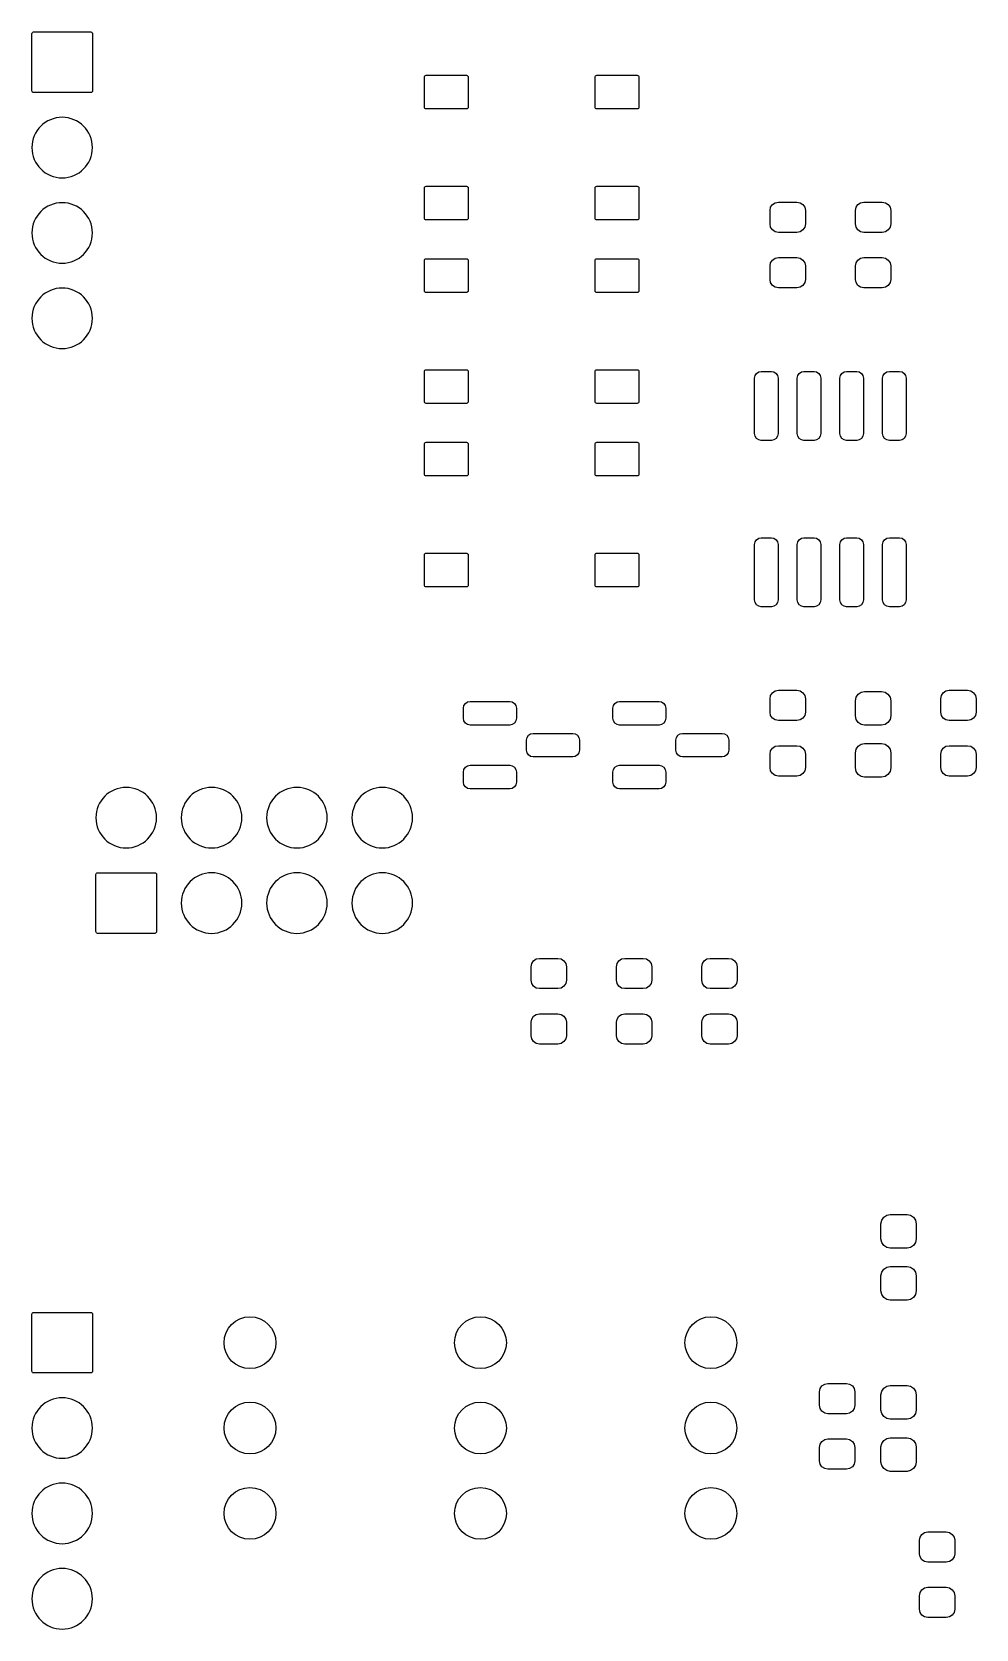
# Model space of a CAD drawing. Extents: x 124.2 to 179.3, y -122.2 to -74.7.
# Drawn here: x 124.19 to 152.29, y -122.19 to -74.66 of the extents above; entities that cross this region are included whole.
import ezdxf

# ---------------------------------------------------------------- set-up
doc = ezdxf.new("R2010")
doc.units = 0
doc.layers.add('BLACK', color=7, linetype='CONTINUOUS')

msp = doc.modelspace()

# ---------------------------------------------------------------- linework, layer by layer
at = {"layer": 'BLACK', "linetype": 'CONTINUOUS'}
for p, q in [((124.194, -74.715), (124.198, -74.6955)), ((124.194, -76.415), (124.194, -74.715)), ((124.198, -74.6955), (124.209, -74.6789)), ((124.209, -74.6789), (124.225, -74.6679)), ((124.225, -74.6679), (124.245, -74.664)), ((124.245, -74.664), (125.945, -74.664)), ((125.945, -74.664), (125.965, -74.6679)), ((125.965, -74.6679), (125.981, -74.6789)), ((125.981, -74.6789), (125.992, -74.6955)), ((125.992, -74.6955), (125.996, -74.715)), ((125.996, -74.715), (125.996, -76.415)), ((135.874, -76.005), (135.878, -75.9855)), ((135.874, -76.905), (135.874, -76.005)), ((135.878, -75.9855), (135.889, -75.9689)), ((135.889, -75.9689), (135.905, -75.9579)), ((135.905, -75.9579), (135.925, -75.954)), ((135.925, -75.954), (137.125, -75.954)), ((137.125, -75.954), (137.145, -75.9579)), ((137.145, -75.9579), (137.161, -75.9689)), ((137.161, -75.9689), (137.172, -75.9855)), ((137.172, -75.9855), (137.176, -76.005)), ((137.176, -76.005), (137.176, -76.905)), ((140.954, -76.005), (140.958, -75.9855)), ((140.954, -76.905), (140.954, -76.005)), ((140.958, -75.9855), (140.969, -75.9689)), ((140.969, -75.9689), (140.985, -75.9579)), ((140.985, -75.9579), (141.005, -75.954)), ((141.005, -75.954), (142.205, -75.954)), ((142.205, -75.954), (142.225, -75.9579)), ((142.225, -75.9579), (142.241, -75.9689)), ((142.241, -75.9689), (142.252, -75.9855)), ((142.252, -75.9855), (142.256, -76.005)), ((142.256, -76.005), (142.256, -76.905)), ((124.198, -76.4345), (124.194, -76.415)), ((124.209, -76.4511), (124.198, -76.4345)), ((124.225, -76.4621), (124.209, -76.4511)), ((124.245, -76.466), (124.225, -76.4621)), ((125.945, -76.466), (124.245, -76.466)), ((125.965, -76.4621), (125.945, -76.466)), ((125.981, -76.4511), (125.965, -76.4621)), ((125.992, -76.4345), (125.981, -76.4511)), ((125.996, -76.415), (125.992, -76.4345)), ((135.878, -76.9245), (135.874, -76.905)), ((135.889, -76.9411), (135.878, -76.9245)), ((135.905, -76.9521), (135.889, -76.9411)), ((135.925, -76.956), (135.905, -76.9521)), ((137.125, -76.956), (135.925, -76.956)), ((137.145, -76.9521), (137.125, -76.956)), ((137.161, -76.9411), (137.145, -76.9521)), ((137.172, -76.9245), (137.161, -76.9411)), ((137.176, -76.905), (137.172, -76.9245)), ((140.958, -76.9245), (140.954, -76.905)), ((140.969, -76.9411), (140.958, -76.9245)), ((140.985, -76.9521), (140.969, -76.9411)), ((141.005, -76.956), (140.985, -76.9521)), ((142.205, -76.956), (141.005, -76.956)), ((142.225, -76.9521), (142.205, -76.956)), ((142.241, -76.9411), (142.225, -76.9521)), ((142.252, -76.9245), (142.241, -76.9411)), ((142.256, -76.905), (142.252, -76.9245)), ((135.874, -79.305), (135.878, -79.2855)), ((135.874, -80.205), (135.874, -79.305)), ((135.878, -79.2855), (135.889, -79.2689)), ((135.889, -79.2689), (135.905, -79.2579)), ((135.905, -79.2579), (135.925, -79.254)), ((135.925, -79.254), (137.125, -79.254)), ((137.125, -79.254), (137.145, -79.2579)), ((137.145, -79.2579), (137.161, -79.2689)), ((137.161, -79.2689), (137.172, -79.2855)), ((137.172, -79.2855), (137.176, -79.305)), ((137.176, -79.305), (137.176, -80.205)), ((140.954, -79.305), (140.958, -79.2855)), ((140.954, -80.205), (140.954, -79.305)), ((140.958, -79.2855), (140.969, -79.2689)), ((140.969, -79.2689), (140.985, -79.2579)), ((140.985, -79.2579), (141.005, -79.254)), ((141.005, -79.254), (142.205, -79.254)), ((142.205, -79.254), (142.225, -79.2579)), ((142.225, -79.2579), (142.241, -79.2689)), ((142.241, -79.2689), (142.252, -79.2855)), ((142.252, -79.2855), (142.256, -79.305)), ((142.256, -79.305), (142.256, -80.205)), ((146.178, -79.8814), (146.233, -79.8)), ((146.233, -79.8), (146.314, -79.7456)), ((146.314, -79.7456), (146.41, -79.7265)), ((146.41, -79.7265), (146.96, -79.7265)), ((146.96, -79.7265), (147.056, -79.7456)), ((147.056, -79.7456), (147.137, -79.8)), ((147.137, -79.8), (147.192, -79.8814)), ((148.718, -79.8814), (148.773, -79.8)), ((148.773, -79.8), (148.854, -79.7456)), ((148.854, -79.7456), (148.95, -79.7265)), ((148.95, -79.7265), (149.5, -79.7265)), ((149.5, -79.7265), (149.596, -79.7456)), ((149.596, -79.7456), (149.677, -79.8)), ((149.677, -79.8), (149.732, -79.8814)), ((135.878, -80.2245), (135.874, -80.205)), ((135.889, -80.2411), (135.878, -80.2245)), ((135.905, -80.2521), (135.889, -80.2411)), ((135.925, -80.256), (135.905, -80.2521)), ((137.125, -80.256), (135.925, -80.256)), ((137.145, -80.2521), (137.125, -80.256)), ((137.161, -80.2411), (137.145, -80.2521)), ((137.172, -80.2245), (137.161, -80.2411)), ((137.176, -80.205), (137.172, -80.2245)), ((140.958, -80.2245), (140.954, -80.205)), ((140.969, -80.2411), (140.958, -80.2245)), ((140.985, -80.2521), (140.969, -80.2411)), ((141.005, -80.256), (140.985, -80.2521)), ((142.205, -80.256), (141.005, -80.256)), ((142.225, -80.2521), (142.205, -80.256)), ((142.241, -80.2411), (142.225, -80.2521)), ((142.252, -80.2245), (142.241, -80.2411)), ((142.256, -80.205), (142.252, -80.2245)), ((146.159, -79.9775), (146.178, -79.8814)), ((146.159, -80.3775), (146.159, -79.9775)), ((147.192, -79.8814), (147.211, -79.9775)), ((147.211, -79.9775), (147.211, -80.3775)), ((148.699, -79.9775), (148.718, -79.8814)), ((148.699, -80.3775), (148.699, -79.9775)), ((149.732, -79.8814), (149.751, -79.9775)), ((149.751, -79.9775), (149.751, -80.3775)), ((146.178, -80.4736), (146.159, -80.3775)), ((146.233, -80.555), (146.178, -80.4736)), ((146.314, -80.6094), (146.233, -80.555)), ((146.41, -80.6285), (146.314, -80.6094)), ((146.96, -80.6285), (146.41, -80.6285)), ((147.056, -80.6094), (146.96, -80.6285)), ((147.137, -80.555), (147.056, -80.6094)), ((147.192, -80.4736), (147.137, -80.555)), ((147.211, -80.3775), (147.192, -80.4736)), ((148.718, -80.4736), (148.699, -80.3775)), ((148.773, -80.555), (148.718, -80.4736)), ((148.854, -80.6094), (148.773, -80.555)), ((148.95, -80.6285), (148.854, -80.6094)), ((149.5, -80.6285), (148.95, -80.6285)), ((149.596, -80.6094), (149.5, -80.6285)), ((149.677, -80.555), (149.596, -80.6094)), ((149.732, -80.4736), (149.677, -80.555)), ((149.751, -80.3775), (149.732, -80.4736)), ((135.874, -81.465), (135.878, -81.4455)), ((135.874, -82.365), (135.874, -81.465)), ((135.878, -81.4455), (135.889, -81.4289)), ((135.889, -81.4289), (135.905, -81.4179)), ((135.905, -81.4179), (135.925, -81.414)), ((135.925, -81.414), (137.125, -81.414)), ((137.125, -81.414), (137.145, -81.4179)), ((137.145, -81.4179), (137.161, -81.4289)), ((137.161, -81.4289), (137.172, -81.4455)), ((137.172, -81.4455), (137.176, -81.465)), ((137.176, -81.465), (137.176, -82.365)), ((140.954, -81.465), (140.958, -81.4455)), ((140.954, -82.365), (140.954, -81.465)), ((140.958, -81.4455), (140.969, -81.4289)), ((140.969, -81.4289), (140.985, -81.4179)), ((140.985, -81.4179), (141.005, -81.414)), ((141.005, -81.414), (142.205, -81.414)), ((142.205, -81.414), (142.225, -81.4179)), ((142.225, -81.4179), (142.241, -81.4289)), ((142.241, -81.4289), (142.252, -81.4455)), ((142.252, -81.4455), (142.256, -81.465)), ((142.256, -81.465), (142.256, -82.365)), ((146.159, -81.6275), (146.178, -81.5314)), ((146.159, -82.0275), (146.159, -81.6275)), ((146.178, -81.5314), (146.233, -81.45)), ((146.233, -81.45), (146.314, -81.3956)), ((146.314, -81.3956), (146.41, -81.3765)), ((146.41, -81.3765), (146.96, -81.3765)), ((146.96, -81.3765), (147.056, -81.3956)), ((147.056, -81.3956), (147.137, -81.45)), ((147.137, -81.45), (147.192, -81.5314)), ((147.192, -81.5314), (147.211, -81.6275)), ((147.211, -81.6275), (147.211, -82.0275)), ((148.699, -81.6275), (148.718, -81.5314)), ((148.699, -82.0275), (148.699, -81.6275)), ((148.718, -81.5314), (148.773, -81.45)), ((148.773, -81.45), (148.854, -81.3956)), ((148.854, -81.3956), (148.95, -81.3765)), ((148.95, -81.3765), (149.5, -81.3765)), ((149.5, -81.3765), (149.596, -81.3956)), ((149.596, -81.3956), (149.677, -81.45)), ((149.677, -81.45), (149.732, -81.5314)), ((149.732, -81.5314), (149.751, -81.6275)), ((149.751, -81.6275), (149.751, -82.0275)), ((146.178, -82.1236), (146.159, -82.0275)), ((146.233, -82.205), (146.178, -82.1236)), ((146.314, -82.2594), (146.233, -82.205)), ((147.137, -82.205), (147.056, -82.2594)), ((147.192, -82.1236), (147.137, -82.205)), ((147.211, -82.0275), (147.192, -82.1236)), ((148.718, -82.1236), (148.699, -82.0275)), ((148.773, -82.205), (148.718, -82.1236)), ((148.854, -82.2594), (148.773, -82.205)), ((149.677, -82.205), (149.596, -82.2594)), ((149.732, -82.1236), (149.677, -82.205)), ((149.751, -82.0275), (149.732, -82.1236)), ((135.878, -82.3845), (135.874, -82.365)), ((135.889, -82.4011), (135.878, -82.3845)), ((135.905, -82.4121), (135.889, -82.4011)), ((135.925, -82.416), (135.905, -82.4121)), ((137.125, -82.416), (135.925, -82.416)), ((137.145, -82.4121), (137.125, -82.416)), ((137.161, -82.4011), (137.145, -82.4121)), ((137.172, -82.3845), (137.161, -82.4011)), ((137.176, -82.365), (137.172, -82.3845)), ((140.958, -82.3845), (140.954, -82.365)), ((140.969, -82.4011), (140.958, -82.3845)), ((140.985, -82.4121), (140.969, -82.4011)), ((141.005, -82.416), (140.985, -82.4121)), ((142.205, -82.416), (141.005, -82.416)), ((142.225, -82.4121), (142.205, -82.416)), ((142.241, -82.4011), (142.225, -82.4121)), ((142.252, -82.3845), (142.241, -82.4011)), ((142.256, -82.365), (142.252, -82.3845)), ((146.41, -82.2785), (146.314, -82.2594)), ((146.96, -82.2785), (146.41, -82.2785)), ((147.056, -82.2594), (146.96, -82.2785)), ((148.95, -82.2785), (148.854, -82.2594)), ((149.5, -82.2785), (148.95, -82.2785)), ((149.596, -82.2594), (149.5, -82.2785)), ((135.874, -84.765), (135.878, -84.7455)), ((135.874, -85.665), (135.874, -84.765)), ((135.878, -84.7455), (135.889, -84.7289)), ((135.889, -84.7289), (135.905, -84.7179)), ((135.905, -84.7179), (135.925, -84.714)), ((135.925, -84.714), (137.125, -84.714)), ((137.125, -84.714), (137.145, -84.7179)), ((137.145, -84.7179), (137.161, -84.7289)), ((137.161, -84.7289), (137.172, -84.7455)), ((137.172, -84.7455), (137.176, -84.765)), ((137.176, -84.765), (137.176, -85.665)), ((140.954, -84.765), (140.958, -84.7455)), ((140.954, -85.665), (140.954, -84.765)), ((140.958, -84.7455), (140.969, -84.7289)), ((140.969, -84.7289), (140.985, -84.7179)), ((140.985, -84.7179), (141.005, -84.714)), ((141.005, -84.714), (142.205, -84.714)), ((142.205, -84.714), (142.225, -84.7179)), ((142.225, -84.7179), (142.241, -84.7289)), ((142.241, -84.7289), (142.252, -84.7455)), ((142.252, -84.7455), (142.256, -84.765)), ((142.256, -84.765), (142.256, -85.665)), ((145.699, -84.965), (145.714, -84.8881)), ((145.699, -86.615), (145.699, -84.965)), ((145.714, -84.8881), (145.758, -84.8229)), ((145.758, -84.8229), (145.823, -84.7793)), ((145.823, -84.7793), (145.9, -84.764)), ((145.9, -84.764), (146.2, -84.764)), ((146.2, -84.764), (146.277, -84.7793)), ((146.277, -84.7793), (146.342, -84.8229)), ((146.342, -84.8229), (146.386, -84.8881)), ((146.386, -84.8881), (146.401, -84.965)), ((146.401, -84.965), (146.401, -86.615)), ((146.969, -84.965), (146.984, -84.8881)), ((146.969, -86.615), (146.969, -84.965)), ((146.984, -84.8881), (147.028, -84.8229)), ((147.028, -84.8229), (147.093, -84.7793)), ((147.093, -84.7793), (147.17, -84.764)), ((147.17, -84.764), (147.47, -84.764)), ((147.47, -84.764), (147.547, -84.7793)), ((147.547, -84.7793), (147.612, -84.8229)), ((147.612, -84.8229), (147.656, -84.8881)), ((147.656, -84.8881), (147.671, -84.965)), ((147.671, -84.965), (147.671, -86.615)), ((148.239, -84.965), (148.254, -84.8881)), ((148.239, -86.615), (148.239, -84.965)), ((148.254, -84.8881), (148.298, -84.8229)), ((148.298, -84.8229), (148.363, -84.7793)), ((148.363, -84.7793), (148.44, -84.764)), ((148.44, -84.764), (148.74, -84.764)), ((148.74, -84.764), (148.817, -84.7793)), ((148.817, -84.7793), (148.882, -84.8229)), ((148.882, -84.8229), (148.926, -84.8881)), ((148.926, -84.8881), (148.941, -84.965)), ((148.941, -84.965), (148.941, -86.615)), ((149.509, -84.965), (149.524, -84.8881)), ((149.509, -86.615), (149.509, -84.965)), ((149.524, -84.8881), (149.568, -84.8229)), ((149.568, -84.8229), (149.633, -84.7793)), ((149.633, -84.7793), (149.71, -84.764)), ((149.71, -84.764), (150.01, -84.764)), ((150.01, -84.764), (150.087, -84.7793)), ((150.087, -84.7793), (150.152, -84.8229)), ((150.152, -84.8229), (150.196, -84.8881)), ((150.196, -84.8881), (150.211, -84.965)), ((150.211, -84.965), (150.211, -86.615)), ((135.878, -85.6845), (135.874, -85.665)), ((135.889, -85.7011), (135.878, -85.6845)), ((135.905, -85.7121), (135.889, -85.7011)), ((135.925, -85.716), (135.905, -85.7121)), ((137.125, -85.716), (135.925, -85.716)), ((137.145, -85.7121), (137.125, -85.716)), ((137.161, -85.7011), (137.145, -85.7121)), ((137.172, -85.6845), (137.161, -85.7011)), ((137.176, -85.665), (137.172, -85.6845)), ((140.958, -85.6845), (140.954, -85.665)), ((140.969, -85.7011), (140.958, -85.6845)), ((140.985, -85.7121), (140.969, -85.7011)), ((141.005, -85.716), (140.985, -85.7121)), ((142.205, -85.716), (141.005, -85.716)), ((142.225, -85.7121), (142.205, -85.716)), ((142.241, -85.7011), (142.225, -85.7121)), ((142.252, -85.6845), (142.241, -85.7011)), ((142.256, -85.665), (142.252, -85.6845)), ((135.874, -86.925), (135.878, -86.9055)), ((135.874, -87.825), (135.874, -86.925)), ((135.878, -86.9055), (135.889, -86.8889)), ((135.889, -86.8889), (135.905, -86.8779)), ((135.905, -86.8779), (135.925, -86.874)), ((135.925, -86.874), (137.125, -86.874)), ((137.125, -86.874), (137.145, -86.8779)), ((137.145, -86.8779), (137.161, -86.8889)), ((137.161, -86.8889), (137.172, -86.9055)), ((137.172, -86.9055), (137.176, -86.925)), ((137.176, -86.925), (137.176, -87.825)), ((140.954, -86.925), (140.958, -86.9055)), ((140.954, -87.825), (140.954, -86.925)), ((140.958, -86.9055), (140.969, -86.8889)), ((140.969, -86.8889), (140.985, -86.8779)), ((140.985, -86.8779), (141.005, -86.874)), ((141.005, -86.874), (142.205, -86.874)), ((142.205, -86.874), (142.225, -86.8779)), ((142.225, -86.8779), (142.241, -86.8889)), ((142.241, -86.8889), (142.252, -86.9055)), ((142.252, -86.9055), (142.256, -86.925)), ((142.256, -86.925), (142.256, -87.825)), ((145.714, -86.6919), (145.699, -86.615)), ((145.758, -86.7571), (145.714, -86.6919)), ((145.823, -86.8007), (145.758, -86.7571)), ((145.9, -86.816), (145.823, -86.8007)), ((146.2, -86.816), (145.9, -86.816)), ((146.277, -86.8007), (146.2, -86.816)), ((146.342, -86.7571), (146.277, -86.8007)), ((146.386, -86.6919), (146.342, -86.7571)), ((146.401, -86.615), (146.386, -86.6919)), ((146.984, -86.6919), (146.969, -86.615)), ((147.028, -86.7571), (146.984, -86.6919)), ((147.093, -86.8007), (147.028, -86.7571)), ((147.17, -86.816), (147.093, -86.8007)), ((147.47, -86.816), (147.17, -86.816)), ((147.547, -86.8007), (147.47, -86.816)), ((147.612, -86.7571), (147.547, -86.8007)), ((147.656, -86.6919), (147.612, -86.7571)), ((147.671, -86.615), (147.656, -86.6919)), ((148.254, -86.6919), (148.239, -86.615)), ((148.298, -86.7571), (148.254, -86.6919)), ((148.363, -86.8007), (148.298, -86.7571)), ((148.44, -86.816), (148.363, -86.8007)), ((148.74, -86.816), (148.44, -86.816)), ((148.817, -86.8007), (148.74, -86.816)), ((148.882, -86.7571), (148.817, -86.8007)), ((148.926, -86.6919), (148.882, -86.7571)), ((148.941, -86.615), (148.926, -86.6919)), ((149.524, -86.6919), (149.509, -86.615)), ((149.568, -86.7571), (149.524, -86.6919)), ((149.633, -86.8007), (149.568, -86.7571)), ((149.71, -86.816), (149.633, -86.8007)), ((150.01, -86.816), (149.71, -86.816)), ((150.087, -86.8007), (150.01, -86.816)), ((150.152, -86.7571), (150.087, -86.8007)), ((150.196, -86.6919), (150.152, -86.7571)), ((150.211, -86.615), (150.196, -86.6919)), ((135.878, -87.8445), (135.874, -87.825)), ((135.889, -87.8611), (135.878, -87.8445)), ((135.905, -87.8721), (135.889, -87.8611)), ((135.925, -87.876), (135.905, -87.8721)), ((137.125, -87.876), (135.925, -87.876)), ((137.145, -87.8721), (137.125, -87.876)), ((137.161, -87.8611), (137.145, -87.8721)), ((137.172, -87.8445), (137.161, -87.8611)), ((137.176, -87.825), (137.172, -87.8445)), ((140.958, -87.8445), (140.954, -87.825)), ((140.969, -87.8611), (140.958, -87.8445)), ((140.985, -87.8721), (140.969, -87.8611)), ((141.005, -87.876), (140.985, -87.8721)), ((142.205, -87.876), (141.005, -87.876)), ((142.225, -87.8721), (142.205, -87.876)), ((142.241, -87.8611), (142.225, -87.8721)), ((142.252, -87.8445), (142.241, -87.8611)), ((142.256, -87.825), (142.252, -87.8445)), ((145.714, -89.8381), (145.758, -89.7729)), ((145.758, -89.7729), (145.823, -89.7293)), ((145.823, -89.7293), (145.9, -89.714)), ((145.9, -89.714), (146.2, -89.714)), ((146.2, -89.714), (146.277, -89.7293)), ((146.277, -89.7293), (146.342, -89.7729)), ((146.342, -89.7729), (146.386, -89.8381)), ((146.984, -89.8381), (147.028, -89.7729)), ((147.028, -89.7729), (147.093, -89.7293)), ((147.093, -89.7293), (147.17, -89.714)), ((147.17, -89.714), (147.47, -89.714)), ((147.47, -89.714), (147.547, -89.7293)), ((147.547, -89.7293), (147.612, -89.7729)), ((147.612, -89.7729), (147.656, -89.8381)), ((148.254, -89.8381), (148.298, -89.7729)), ((148.298, -89.7729), (148.363, -89.7293)), ((148.363, -89.7293), (148.44, -89.714)), ((148.44, -89.714), (148.74, -89.714)), ((148.74, -89.714), (148.817, -89.7293)), ((148.817, -89.7293), (148.882, -89.7729)), ((148.882, -89.7729), (148.926, -89.8381)), ((149.524, -89.8381), (149.568, -89.7729)), ((149.568, -89.7729), (149.633, -89.7293)), ((149.633, -89.7293), (149.71, -89.714)), ((149.71, -89.714), (150.01, -89.714)), ((150.01, -89.714), (150.087, -89.7293)), ((150.087, -89.7293), (150.152, -89.7729)), ((150.152, -89.7729), (150.196, -89.8381)), ((135.874, -90.225), (135.878, -90.2055)), ((135.874, -91.125), (135.874, -90.225)), ((135.878, -90.2055), (135.889, -90.1889)), ((135.889, -90.1889), (135.905, -90.1779)), ((135.905, -90.1779), (135.925, -90.174)), ((135.925, -90.174), (137.125, -90.174)), ((137.125, -90.174), (137.145, -90.1779)), ((137.145, -90.1779), (137.161, -90.1889)), ((137.161, -90.1889), (137.172, -90.2055)), ((137.172, -90.2055), (137.176, -90.225)), ((137.176, -90.225), (137.176, -91.125)), ((140.954, -90.225), (140.958, -90.2055)), ((140.954, -91.125), (140.954, -90.225)), ((140.958, -90.2055), (140.969, -90.1889)), ((140.969, -90.1889), (140.985, -90.1779)), ((140.985, -90.1779), (141.005, -90.174)), ((141.005, -90.174), (142.205, -90.174)), ((142.205, -90.174), (142.225, -90.1779)), ((142.225, -90.1779), (142.241, -90.1889)), ((142.241, -90.1889), (142.252, -90.2055)), ((142.252, -90.2055), (142.256, -90.225)), ((142.256, -90.225), (142.256, -91.125)), ((145.699, -89.915), (145.714, -89.8381)), ((145.699, -91.565), (145.699, -89.915)), ((146.386, -89.8381), (146.401, -89.915)), ((146.401, -89.915), (146.401, -91.565)), ((146.969, -89.915), (146.984, -89.8381)), ((146.969, -91.565), (146.969, -89.915)), ((147.656, -89.8381), (147.671, -89.915)), ((147.671, -89.915), (147.671, -91.565)), ((148.239, -89.915), (148.254, -89.8381)), ((148.239, -91.565), (148.239, -89.915)), ((148.926, -89.8381), (148.941, -89.915)), ((148.941, -89.915), (148.941, -91.565)), ((149.509, -89.915), (149.524, -89.8381)), ((149.509, -91.565), (149.509, -89.915)), ((150.196, -89.8381), (150.211, -89.915)), ((150.211, -89.915), (150.211, -91.565)), ((135.878, -91.1445), (135.874, -91.125)), ((135.889, -91.1611), (135.878, -91.1445)), ((135.905, -91.1721), (135.889, -91.1611)), ((135.925, -91.176), (135.905, -91.1721)), ((137.125, -91.176), (135.925, -91.176)), ((137.145, -91.1721), (137.125, -91.176)), ((137.161, -91.1611), (137.145, -91.1721)), ((137.172, -91.1445), (137.161, -91.1611)), ((137.176, -91.125), (137.172, -91.1445)), ((140.958, -91.1445), (140.954, -91.125)), ((140.969, -91.1611), (140.958, -91.1445)), ((140.985, -91.1721), (140.969, -91.1611)), ((141.005, -91.176), (140.985, -91.1721)), ((142.205, -91.176), (141.005, -91.176)), ((142.225, -91.1721), (142.205, -91.176)), ((142.241, -91.1611), (142.225, -91.1721)), ((142.252, -91.1445), (142.241, -91.1611)), ((142.256, -91.125), (142.252, -91.1445)), ((145.714, -91.6419), (145.699, -91.565)), ((145.758, -91.7071), (145.714, -91.6419)), ((145.823, -91.7507), (145.758, -91.7071)), ((146.342, -91.7071), (146.277, -91.7507)), ((146.386, -91.6419), (146.342, -91.7071)), ((146.401, -91.565), (146.386, -91.6419)), ((146.984, -91.6419), (146.969, -91.565)), ((147.028, -91.7071), (146.984, -91.6419)), ((147.093, -91.7507), (147.028, -91.7071)), ((147.612, -91.7071), (147.547, -91.7507)), ((147.656, -91.6419), (147.612, -91.7071)), ((147.671, -91.565), (147.656, -91.6419)), ((148.254, -91.6419), (148.239, -91.565)), ((148.298, -91.7071), (148.254, -91.6419)), ((148.363, -91.7507), (148.298, -91.7071)), ((148.882, -91.7071), (148.817, -91.7507)), ((148.926, -91.6419), (148.882, -91.7071)), ((148.941, -91.565), (148.926, -91.6419)), ((149.524, -91.6419), (149.509, -91.565)), ((149.568, -91.7071), (149.524, -91.6419)), ((149.633, -91.7507), (149.568, -91.7071)), ((150.152, -91.7071), (150.087, -91.7507)), ((150.196, -91.6419), (150.152, -91.7071)), ((150.211, -91.565), (150.196, -91.6419)), ((145.9, -91.766), (145.823, -91.7507)), ((146.2, -91.766), (145.9, -91.766)), ((146.277, -91.7507), (146.2, -91.766)), ((147.17, -91.766), (147.093, -91.7507)), ((147.47, -91.766), (147.17, -91.766)), ((147.547, -91.7507), (147.47, -91.766)), ((148.44, -91.766), (148.363, -91.7507)), ((148.74, -91.766), (148.44, -91.766)), ((148.817, -91.7507), (148.74, -91.766)), ((149.71, -91.766), (149.633, -91.7507)), ((150.01, -91.766), (149.71, -91.766)), ((150.087, -91.7507), (150.01, -91.766)), ((146.159, -94.5025), (146.178, -94.4064)), ((146.159, -94.9025), (146.159, -94.5025)), ((146.178, -94.4064), (146.233, -94.325)), ((146.233, -94.325), (146.314, -94.2706)), ((146.314, -94.2706), (146.41, -94.2515)), ((146.41, -94.2515), (146.96, -94.2515)), ((146.96, -94.2515), (147.056, -94.2706)), ((147.056, -94.2706), (147.137, -94.325)), ((147.137, -94.325), (147.192, -94.4064)), ((147.192, -94.4064), (147.211, -94.5025)), ((147.211, -94.5025), (147.211, -94.9025)), ((148.699, -94.565), (148.72, -94.4594)), ((148.699, -95.015), (148.699, -94.565)), ((148.72, -94.4594), (148.78, -94.3698)), ((148.78, -94.3698), (148.869, -94.31)), ((148.869, -94.31), (148.975, -94.289)), ((148.975, -94.289), (149.475, -94.289)), ((149.475, -94.289), (149.581, -94.31)), ((149.581, -94.31), (149.67, -94.3698)), ((149.67, -94.3698), (149.73, -94.4594)), ((149.73, -94.4594), (149.751, -94.565)), ((149.751, -94.565), (149.751, -95.015)), ((151.239, -94.5025), (151.258, -94.4064)), ((151.239, -94.9025), (151.239, -94.5025)), ((151.258, -94.4064), (151.313, -94.325)), ((151.313, -94.325), (151.394, -94.2706)), ((151.394, -94.2706), (151.49, -94.2515)), ((151.49, -94.2515), (152.04, -94.2515)), ((152.04, -94.2515), (152.136, -94.2706)), ((152.136, -94.2706), (152.217, -94.325)), ((152.217, -94.325), (152.272, -94.4064)), ((152.272, -94.4064), (152.291, -94.5025)), ((152.291, -94.5025), (152.291, -94.9025)), ((137.036, -94.785), (137.052, -94.7081)), ((137.036, -95.085), (137.036, -94.785)), ((137.052, -94.7081), (137.095, -94.6429)), ((137.095, -94.6429), (137.161, -94.5993)), ((137.161, -94.5993), (137.237, -94.584)), ((137.237, -94.584), (138.412, -94.584)), ((138.412, -94.584), (138.489, -94.5993)), ((138.489, -94.5993), (138.555, -94.6429)), ((138.555, -94.6429), (138.598, -94.7081)), ((138.598, -94.7081), (138.613, -94.785)), ((138.613, -94.785), (138.613, -95.085)), ((141.481, -94.785), (141.497, -94.7081)), ((141.481, -95.085), (141.481, -94.785)), ((141.497, -94.7081), (141.54, -94.6429)), ((141.54, -94.6429), (141.606, -94.5993)), ((141.606, -94.5993), (141.683, -94.584)), ((141.683, -94.584), (142.857, -94.584)), ((142.857, -94.584), (142.934, -94.5993)), ((142.934, -94.5993), (143, -94.6429)), ((143, -94.6429), (143.043, -94.7081)), ((143.043, -94.7081), (143.058, -94.785)), ((143.058, -94.785), (143.058, -95.085)), ((146.178, -94.9986), (146.159, -94.9025)), ((146.233, -95.08), (146.178, -94.9986)), ((147.192, -94.9986), (147.137, -95.08)), ((147.211, -94.9025), (147.192, -94.9986)), ((148.72, -95.1206), (148.699, -95.015)), ((149.751, -95.015), (149.73, -95.1206)), ((151.258, -94.9986), (151.239, -94.9025)), ((151.313, -95.08), (151.258, -94.9986)), ((152.272, -94.9986), (152.217, -95.08)), ((152.291, -94.9025), (152.272, -94.9986)), ((137.052, -95.1619), (137.036, -95.085)), ((137.095, -95.2271), (137.052, -95.1619)), ((137.161, -95.2707), (137.095, -95.2271)), ((137.237, -95.286), (137.161, -95.2707)), ((138.412, -95.286), (137.237, -95.286)), ((138.489, -95.2707), (138.412, -95.286)), ((138.555, -95.2271), (138.489, -95.2707)), ((138.598, -95.1619), (138.555, -95.2271)), ((138.613, -95.085), (138.598, -95.1619)), ((141.497, -95.1619), (141.481, -95.085)), ((141.54, -95.2271), (141.497, -95.1619)), ((141.606, -95.2707), (141.54, -95.2271)), ((141.683, -95.286), (141.606, -95.2707)), ((142.857, -95.286), (141.683, -95.286)), ((142.934, -95.2707), (142.857, -95.286)), ((143, -95.2271), (142.934, -95.2707)), ((143.043, -95.1619), (143, -95.2271)), ((143.058, -95.085), (143.043, -95.1619)), ((146.314, -95.1344), (146.233, -95.08)), ((146.41, -95.1535), (146.314, -95.1344)), ((146.96, -95.1535), (146.41, -95.1535)), ((147.056, -95.1344), (146.96, -95.1535)), ((147.137, -95.08), (147.056, -95.1344)), ((148.78, -95.2102), (148.72, -95.1206)), ((148.869, -95.27), (148.78, -95.2102)), ((148.975, -95.291), (148.869, -95.27)), ((149.475, -95.291), (148.975, -95.291)), ((149.581, -95.27), (149.475, -95.291)), ((149.67, -95.2102), (149.581, -95.27)), ((149.73, -95.1206), (149.67, -95.2102)), ((151.394, -95.1344), (151.313, -95.08)), ((151.49, -95.1535), (151.394, -95.1344)), ((152.04, -95.1535), (151.49, -95.1535)), ((152.136, -95.1344), (152.04, -95.1535)), ((152.217, -95.08), (152.136, -95.1344)), ((138.911, -95.735), (138.927, -95.6581)), ((138.911, -96.035), (138.911, -95.735)), ((138.927, -95.6581), (138.97, -95.5929)), ((138.97, -95.5929), (139.036, -95.5493)), ((139.036, -95.5493), (139.112, -95.534)), ((139.112, -95.534), (140.287, -95.534)), ((140.287, -95.534), (140.364, -95.5493)), ((140.364, -95.5493), (140.43, -95.5929)), ((140.43, -95.5929), (140.473, -95.6581)), ((140.473, -95.6581), (140.488, -95.735)), ((140.488, -95.735), (140.488, -96.035)), ((143.356, -95.735), (143.372, -95.6581)), ((143.356, -96.035), (143.356, -95.735)), ((143.372, -95.6581), (143.415, -95.5929)), ((143.415, -95.5929), (143.481, -95.5493)), ((143.481, -95.5493), (143.558, -95.534)), ((143.558, -95.534), (144.732, -95.534)), ((144.732, -95.534), (144.809, -95.5493)), ((144.809, -95.5493), (144.875, -95.5929)), ((144.875, -95.5929), (144.918, -95.6581)), ((144.918, -95.6581), (144.933, -95.735)), ((144.933, -95.735), (144.933, -96.035)), ((146.178, -96.0564), (146.233, -95.975)), ((146.233, -95.975), (146.314, -95.9206)), ((146.314, -95.9206), (146.41, -95.9015)), ((146.41, -95.9015), (146.96, -95.9015)), ((146.96, -95.9015), (147.056, -95.9206)), ((147.056, -95.9206), (147.137, -95.975)), ((147.137, -95.975), (147.192, -96.0564)), ((148.72, -96.0094), (148.78, -95.9198)), ((148.78, -95.9198), (148.869, -95.86)), ((148.869, -95.86), (148.975, -95.839)), ((148.975, -95.839), (149.475, -95.839)), ((149.475, -95.839), (149.581, -95.86)), ((149.581, -95.86), (149.67, -95.9198)), ((149.67, -95.9198), (149.73, -96.0094)), ((151.258, -96.0564), (151.313, -95.975)), ((151.313, -95.975), (151.394, -95.9206)), ((151.394, -95.9206), (151.49, -95.9015)), ((151.49, -95.9015), (152.04, -95.9015)), ((152.04, -95.9015), (152.136, -95.9206)), ((152.136, -95.9206), (152.217, -95.975)), ((152.217, -95.975), (152.272, -96.0564)), ((138.927, -96.1119), (138.911, -96.035)), ((138.97, -96.1771), (138.927, -96.1119)), ((139.036, -96.2207), (138.97, -96.1771)), ((139.112, -96.236), (139.036, -96.2207)), ((140.287, -96.236), (139.112, -96.236)), ((140.364, -96.2207), (140.287, -96.236)), ((140.43, -96.1771), (140.364, -96.2207)), ((140.473, -96.1119), (140.43, -96.1771)), ((140.488, -96.035), (140.473, -96.1119)), ((143.372, -96.1119), (143.356, -96.035)), ((143.415, -96.1771), (143.372, -96.1119)), ((143.481, -96.2207), (143.415, -96.1771)), ((143.558, -96.236), (143.481, -96.2207)), ((144.732, -96.236), (143.558, -96.236)), ((144.809, -96.2207), (144.732, -96.236)), ((144.875, -96.1771), (144.809, -96.2207)), ((144.918, -96.1119), (144.875, -96.1771)), ((144.933, -96.035), (144.918, -96.1119)), ((146.159, -96.1525), (146.178, -96.0564)), ((146.159, -96.5525), (146.159, -96.1525)), ((147.192, -96.0564), (147.211, -96.1525)), ((147.211, -96.1525), (147.211, -96.5525)), ((148.699, -96.115), (148.72, -96.0094)), ((148.699, -96.565), (148.699, -96.115)), ((149.73, -96.0094), (149.751, -96.115)), ((149.751, -96.115), (149.751, -96.565)), ((151.239, -96.1525), (151.258, -96.0564)), ((151.239, -96.5525), (151.239, -96.1525)), ((152.272, -96.0564), (152.291, -96.1525)), ((152.291, -96.1525), (152.291, -96.5525)), ((137.036, -96.685), (137.052, -96.6081)), ((137.036, -96.985), (137.036, -96.685)), ((137.052, -96.6081), (137.095, -96.5429)), ((137.095, -96.5429), (137.161, -96.4993)), ((137.161, -96.4993), (137.237, -96.484)), ((137.237, -96.484), (138.412, -96.484)), ((138.412, -96.484), (138.489, -96.4993)), ((138.489, -96.4993), (138.555, -96.5429)), ((138.555, -96.5429), (138.598, -96.6081)), ((138.598, -96.6081), (138.613, -96.685)), ((138.613, -96.685), (138.613, -96.985)), ((141.481, -96.685), (141.497, -96.6081)), ((141.481, -96.985), (141.481, -96.685)), ((141.497, -96.6081), (141.54, -96.5429)), ((141.54, -96.5429), (141.606, -96.4993)), ((141.606, -96.4993), (141.683, -96.484)), ((141.683, -96.484), (142.857, -96.484)), ((142.857, -96.484), (142.934, -96.4993)), ((142.934, -96.4993), (143, -96.5429)), ((143, -96.5429), (143.043, -96.6081)), ((143.043, -96.6081), (143.058, -96.685)), ((143.058, -96.685), (143.058, -96.985)), ((146.178, -96.6486), (146.159, -96.5525)), ((146.233, -96.73), (146.178, -96.6486)), ((146.314, -96.7844), (146.233, -96.73)), ((146.41, -96.8035), (146.314, -96.7844)), ((146.96, -96.8035), (146.41, -96.8035)), ((147.056, -96.7844), (146.96, -96.8035)), ((147.137, -96.73), (147.056, -96.7844)), ((147.192, -96.6486), (147.137, -96.73)), ((147.211, -96.5525), (147.192, -96.6486)), ((148.72, -96.6706), (148.699, -96.565)), ((148.78, -96.7602), (148.72, -96.6706)), ((148.869, -96.82), (148.78, -96.7602)), ((148.975, -96.841), (148.869, -96.82)), ((149.475, -96.841), (148.975, -96.841)), ((149.581, -96.82), (149.475, -96.841)), ((149.67, -96.7602), (149.581, -96.82)), ((149.73, -96.6706), (149.67, -96.7602)), ((149.751, -96.565), (149.73, -96.6706)), ((151.258, -96.6486), (151.239, -96.5525)), ((151.313, -96.73), (151.258, -96.6486)), ((151.394, -96.7844), (151.313, -96.73)), ((151.49, -96.8035), (151.394, -96.7844)), ((152.04, -96.8035), (151.49, -96.8035)), ((152.136, -96.7844), (152.04, -96.8035)), ((152.217, -96.73), (152.136, -96.7844)), ((152.272, -96.6486), (152.217, -96.73)), ((152.291, -96.5525), (152.272, -96.6486)), ((137.052, -97.0619), (137.036, -96.985)), ((137.095, -97.1271), (137.052, -97.0619)), ((137.161, -97.1707), (137.095, -97.1271)), ((137.237, -97.186), (137.161, -97.1707)), ((138.412, -97.186), (137.237, -97.186)), ((138.489, -97.1707), (138.412, -97.186)), ((138.555, -97.1271), (138.489, -97.1707)), ((138.598, -97.0619), (138.555, -97.1271)), ((138.613, -96.985), (138.598, -97.0619)), ((141.497, -97.0619), (141.481, -96.985)), ((141.54, -97.1271), (141.497, -97.0619)), ((141.606, -97.1707), (141.54, -97.1271)), ((141.683, -97.186), (141.606, -97.1707)), ((142.857, -97.186), (141.683, -97.186)), ((142.934, -97.1707), (142.857, -97.186)), ((143, -97.1271), (142.934, -97.1707)), ((143.043, -97.0619), (143, -97.1271)), ((143.058, -96.985), (143.043, -97.0619)), ((126.099, -99.734), (126.103, -99.7145)), ((126.099, -101.434), (126.099, -99.734)), ((126.103, -99.7145), (126.114, -99.6979)), ((126.114, -99.6979), (126.13, -99.6869)), ((126.13, -99.6869), (126.15, -99.683)), ((126.15, -99.683), (127.85, -99.683)), ((127.85, -99.683), (127.87, -99.6869)), ((127.87, -99.6869), (127.886, -99.6979)), ((127.886, -99.6979), (127.897, -99.7145)), ((127.897, -99.7145), (127.901, -99.734)), ((127.901, -99.734), (127.901, -101.434)), ((126.103, -101.454), (126.099, -101.434)), ((126.114, -101.47), (126.103, -101.454)), ((126.13, -101.481), (126.114, -101.47)), ((126.15, -101.485), (126.13, -101.481)), ((127.85, -101.485), (126.15, -101.485)), ((127.87, -101.481), (127.85, -101.485)), ((127.886, -101.47), (127.87, -101.481)), ((127.897, -101.454), (127.886, -101.47)), ((127.901, -101.434), (127.897, -101.454)), ((139.047, -102.48), (139.066, -102.384)), ((139.047, -102.88), (139.047, -102.48)), ((139.066, -102.384), (139.121, -102.303)), ((139.121, -102.303), (139.202, -102.248)), ((139.202, -102.248), (139.298, -102.229)), ((139.298, -102.229), (139.848, -102.229)), ((139.848, -102.229), (139.944, -102.248)), ((139.944, -102.248), (140.025, -102.303)), ((140.025, -102.303), (140.08, -102.384)), ((140.08, -102.384), (140.099, -102.48)), ((140.099, -102.48), (140.099, -102.88)), ((141.587, -102.48), (141.606, -102.384)), ((141.587, -102.88), (141.587, -102.48)), ((141.606, -102.384), (141.661, -102.303)), ((141.661, -102.303), (141.742, -102.248)), ((141.742, -102.248), (141.838, -102.229)), ((141.838, -102.229), (142.388, -102.229)), ((142.388, -102.229), (142.484, -102.248)), ((142.484, -102.248), (142.565, -102.303)), ((142.565, -102.303), (142.62, -102.384)), ((142.62, -102.384), (142.639, -102.48)), ((142.639, -102.48), (142.639, -102.88)), ((144.127, -102.48), (144.146, -102.384)), ((144.127, -102.88), (144.127, -102.48)), ((144.146, -102.384), (144.201, -102.303)), ((144.201, -102.303), (144.282, -102.248)), ((144.282, -102.248), (144.378, -102.229)), ((144.378, -102.229), (144.928, -102.229)), ((144.928, -102.229), (145.024, -102.248)), ((145.024, -102.248), (145.105, -102.303)), ((145.105, -102.303), (145.16, -102.384)), ((145.16, -102.384), (145.179, -102.48)), ((145.179, -102.48), (145.179, -102.88)), ((139.066, -102.976), (139.047, -102.88)), ((139.121, -103.057), (139.066, -102.976)), ((139.202, -103.112), (139.121, -103.057)), ((139.298, -103.131), (139.202, -103.112)), ((139.944, -103.112), (139.848, -103.131)), ((140.025, -103.057), (139.944, -103.112)), ((140.08, -102.976), (140.025, -103.057)), ((140.099, -102.88), (140.08, -102.976)), ((141.606, -102.976), (141.587, -102.88)), ((141.661, -103.057), (141.606, -102.976)), ((141.742, -103.112), (141.661, -103.057)), ((141.838, -103.131), (141.742, -103.112)), ((142.484, -103.112), (142.388, -103.131)), ((142.565, -103.057), (142.484, -103.112)), ((142.62, -102.976), (142.565, -103.057)), ((142.639, -102.88), (142.62, -102.976)), ((144.146, -102.976), (144.127, -102.88)), ((144.201, -103.057), (144.146, -102.976)), ((144.282, -103.112), (144.201, -103.057)), ((144.378, -103.131), (144.282, -103.112)), ((145.024, -103.112), (144.928, -103.131)), ((145.105, -103.057), (145.024, -103.112)), ((145.16, -102.976), (145.105, -103.057)), ((145.179, -102.88), (145.16, -102.976)), ((139.848, -103.131), (139.298, -103.131)), ((142.388, -103.131), (141.838, -103.131)), ((144.928, -103.131), (144.378, -103.131)), ((139.047, -104.13), (139.066, -104.034)), ((139.066, -104.034), (139.121, -103.953)), ((139.121, -103.953), (139.202, -103.898)), ((139.202, -103.898), (139.298, -103.879)), ((139.298, -103.879), (139.848, -103.879)), ((139.848, -103.879), (139.944, -103.898)), ((139.944, -103.898), (140.025, -103.953)), ((140.025, -103.953), (140.08, -104.034)), ((140.08, -104.034), (140.099, -104.13)), ((141.587, -104.13), (141.606, -104.034)), ((141.606, -104.034), (141.661, -103.953)), ((141.661, -103.953), (141.742, -103.898)), ((141.742, -103.898), (141.838, -103.879)), ((141.838, -103.879), (142.388, -103.879)), ((142.388, -103.879), (142.484, -103.898)), ((142.484, -103.898), (142.565, -103.953)), ((142.565, -103.953), (142.62, -104.034)), ((142.62, -104.034), (142.639, -104.13)), ((144.127, -104.13), (144.146, -104.034)), ((144.146, -104.034), (144.201, -103.953)), ((144.201, -103.953), (144.282, -103.898)), ((144.282, -103.898), (144.378, -103.879)), ((144.378, -103.879), (144.928, -103.879)), ((144.928, -103.879), (145.024, -103.898)), ((145.024, -103.898), (145.105, -103.953)), ((145.105, -103.953), (145.16, -104.034)), ((145.16, -104.034), (145.179, -104.13)), ((139.047, -104.53), (139.047, -104.13)), ((139.066, -104.626), (139.047, -104.53)), ((140.099, -104.53), (140.08, -104.626)), ((140.099, -104.13), (140.099, -104.53)), ((141.587, -104.53), (141.587, -104.13)), ((141.606, -104.626), (141.587, -104.53)), ((142.639, -104.53), (142.62, -104.626)), ((142.639, -104.13), (142.639, -104.53)), ((144.127, -104.53), (144.127, -104.13)), ((144.146, -104.626), (144.127, -104.53)), ((145.179, -104.53), (145.16, -104.626)), ((145.179, -104.13), (145.179, -104.53)), ((139.121, -104.707), (139.066, -104.626)), ((139.202, -104.762), (139.121, -104.707)), ((139.298, -104.781), (139.202, -104.762)), ((139.848, -104.781), (139.298, -104.781)), ((139.944, -104.762), (139.848, -104.781)), ((140.025, -104.707), (139.944, -104.762)), ((140.08, -104.626), (140.025, -104.707)), ((141.661, -104.707), (141.606, -104.626)), ((141.742, -104.762), (141.661, -104.707)), ((141.838, -104.781), (141.742, -104.762)), ((142.388, -104.781), (141.838, -104.781)), ((142.484, -104.762), (142.388, -104.781)), ((142.565, -104.707), (142.484, -104.762)), ((142.62, -104.626), (142.565, -104.707)), ((144.201, -104.707), (144.146, -104.626)), ((144.282, -104.762), (144.201, -104.707)), ((144.378, -104.781), (144.282, -104.762)), ((144.928, -104.781), (144.378, -104.781)), ((145.024, -104.762), (144.928, -104.781)), ((145.105, -104.707), (145.024, -104.762)), ((145.16, -104.626), (145.105, -104.707)), ((149.461, -110.125), (149.482, -110.019)), ((149.461, -110.575), (149.461, -110.125)), ((149.482, -110.019), (149.542, -109.93)), ((149.542, -109.93), (149.631, -109.87)), ((149.631, -109.87), (149.737, -109.849)), ((149.737, -109.849), (150.237, -109.849)), ((150.237, -109.849), (150.343, -109.87)), ((150.343, -109.87), (150.432, -109.93)), ((150.432, -109.93), (150.492, -110.019)), ((150.492, -110.019), (150.513, -110.125)), ((150.513, -110.125), (150.513, -110.575)), ((149.482, -110.681), (149.461, -110.575)), ((149.542, -110.77), (149.482, -110.681)), ((150.492, -110.681), (150.432, -110.77)), ((150.513, -110.575), (150.492, -110.681)), ((149.631, -110.83), (149.542, -110.77)), ((149.737, -110.851), (149.631, -110.83)), ((150.237, -110.851), (149.737, -110.851)), ((150.343, -110.83), (150.237, -110.851)), ((150.432, -110.77), (150.343, -110.83)), ((149.461, -111.675), (149.482, -111.569)), ((149.461, -112.125), (149.461, -111.675)), ((149.482, -111.569), (149.542, -111.48)), ((149.542, -111.48), (149.631, -111.42)), ((149.631, -111.42), (149.737, -111.399)), ((149.737, -111.399), (150.237, -111.399)), ((150.237, -111.399), (150.343, -111.42)), ((150.343, -111.42), (150.432, -111.48)), ((150.432, -111.48), (150.492, -111.569)), ((150.492, -111.569), (150.513, -111.675)), ((150.513, -111.675), (150.513, -112.125)), ((149.482, -112.231), (149.461, -112.125)), ((150.513, -112.125), (150.492, -112.231)), ((149.542, -112.32), (149.482, -112.231)), ((149.631, -112.38), (149.542, -112.32)), ((149.737, -112.401), (149.631, -112.38)), ((150.237, -112.401), (149.737, -112.401)), ((150.343, -112.38), (150.237, -112.401)), ((150.432, -112.32), (150.343, -112.38)), ((150.492, -112.231), (150.432, -112.32)), ((124.194, -112.815), (124.198, -112.795)), ((124.194, -114.515), (124.194, -112.815)), ((124.198, -112.795), (124.209, -112.779)), ((124.209, -112.779), (124.225, -112.768)), ((124.225, -112.768), (124.245, -112.764)), ((124.245, -112.764), (125.945, -112.764)), ((125.945, -112.764), (125.965, -112.768)), ((125.965, -112.768), (125.981, -112.779)), ((125.981, -112.779), (125.992, -112.795)), ((125.992, -112.795), (125.996, -112.815)), ((125.996, -112.815), (125.996, -114.515)), ((124.198, -114.535), (124.194, -114.515)), ((125.996, -114.515), (125.992, -114.535)), ((124.209, -114.551), (124.198, -114.535)), ((124.225, -114.562), (124.209, -114.551)), ((124.245, -114.566), (124.225, -114.562)), ((125.945, -114.566), (124.245, -114.566)), ((125.965, -114.562), (125.945, -114.566)), ((125.981, -114.551), (125.965, -114.562)), ((125.992, -114.535), (125.981, -114.551)), ((147.651, -115.033), (147.706, -114.952)), ((147.706, -114.952), (147.787, -114.897)), ((147.787, -114.897), (147.883, -114.878)), ((147.883, -114.878), (148.433, -114.878)), ((148.433, -114.878), (148.529, -114.897)), ((148.529, -114.897), (148.611, -114.952)), ((148.611, -114.952), (148.665, -115.033)), ((149.542, -115.023), (149.631, -114.963)), ((149.631, -114.963), (149.737, -114.942)), ((149.737, -114.942), (150.237, -114.942)), ((150.237, -114.942), (150.343, -114.963)), ((150.343, -114.963), (150.432, -115.023)), ((147.632, -115.129), (147.651, -115.033)), ((147.632, -115.529), (147.632, -115.129)), ((148.665, -115.033), (148.684, -115.129)), ((148.684, -115.129), (148.684, -115.529)), ((149.461, -115.218), (149.482, -115.112)), ((149.461, -115.668), (149.461, -115.218)), ((149.482, -115.112), (149.542, -115.023)), ((150.432, -115.023), (150.492, -115.112)), ((150.492, -115.112), (150.513, -115.218)), ((150.513, -115.218), (150.513, -115.668)), ((147.651, -115.625), (147.632, -115.529)), ((147.706, -115.707), (147.651, -115.625)), ((147.787, -115.761), (147.706, -115.707)), ((147.883, -115.78), (147.787, -115.761)), ((148.433, -115.78), (147.883, -115.78)), ((148.529, -115.761), (148.433, -115.78)), ((148.611, -115.707), (148.529, -115.761)), ((148.665, -115.625), (148.611, -115.707)), ((148.684, -115.529), (148.665, -115.625)), ((149.482, -115.774), (149.461, -115.668)), ((149.542, -115.863), (149.482, -115.774)), ((149.631, -115.923), (149.542, -115.863)), ((149.737, -115.944), (149.631, -115.923)), ((150.237, -115.944), (149.737, -115.944)), ((150.343, -115.923), (150.237, -115.944)), ((150.432, -115.863), (150.343, -115.923)), ((150.492, -115.774), (150.432, -115.863)), ((150.513, -115.668), (150.492, -115.774)), ((147.632, -116.779), (147.651, -116.683)), ((147.632, -117.179), (147.632, -116.779)), ((147.651, -116.683), (147.706, -116.602)), ((147.706, -116.602), (147.787, -116.547)), ((147.787, -116.547), (147.883, -116.528)), ((147.883, -116.528), (148.433, -116.528)), ((148.433, -116.528), (148.529, -116.547)), ((148.529, -116.547), (148.611, -116.602)), ((148.611, -116.602), (148.665, -116.683)), ((148.665, -116.683), (148.684, -116.779)), ((148.684, -116.779), (148.684, -117.179)), ((149.461, -116.768), (149.482, -116.662)), ((149.461, -117.218), (149.461, -116.768)), ((149.482, -116.662), (149.542, -116.573)), ((149.542, -116.573), (149.631, -116.513)), ((149.631, -116.513), (149.737, -116.492)), ((149.737, -116.492), (150.237, -116.492)), ((150.237, -116.492), (150.343, -116.513)), ((150.343, -116.513), (150.432, -116.573)), ((150.432, -116.573), (150.492, -116.662)), ((150.492, -116.662), (150.513, -116.768)), ((150.513, -116.768), (150.513, -117.218)), ((147.651, -117.275), (147.632, -117.179)), ((147.706, -117.357), (147.651, -117.275)), ((147.787, -117.411), (147.706, -117.357)), ((148.611, -117.357), (148.529, -117.411)), ((148.665, -117.275), (148.611, -117.357)), ((148.684, -117.179), (148.665, -117.275)), ((149.482, -117.324), (149.461, -117.218)), ((149.542, -117.413), (149.482, -117.324)), ((150.492, -117.324), (150.432, -117.413)), ((150.513, -117.218), (150.492, -117.324)), ((147.883, -117.43), (147.787, -117.411)), ((148.433, -117.43), (147.883, -117.43)), ((148.529, -117.411), (148.433, -117.43)), ((149.631, -117.473), (149.542, -117.413)), ((149.737, -117.494), (149.631, -117.473)), ((150.237, -117.494), (149.737, -117.494)), ((150.343, -117.473), (150.237, -117.494)), ((150.432, -117.413), (150.343, -117.473)), ((150.604, -119.545), (150.623, -119.449)), ((150.604, -119.945), (150.604, -119.545)), ((150.623, -119.449), (150.678, -119.368)), ((150.678, -119.368), (150.759, -119.313)), ((150.759, -119.313), (150.855, -119.294)), ((150.855, -119.294), (151.405, -119.294)), ((151.405, -119.294), (151.501, -119.313)), ((151.501, -119.313), (151.582, -119.368)), ((151.582, -119.368), (151.637, -119.449)), ((151.637, -119.449), (151.656, -119.545)), ((151.656, -119.545), (151.656, -119.945)), ((150.623, -120.041), (150.604, -119.945)), ((150.678, -120.122), (150.623, -120.041)), ((150.759, -120.177), (150.678, -120.122)), ((150.855, -120.196), (150.759, -120.177)), ((151.405, -120.196), (150.855, -120.196)), ((151.501, -120.177), (151.405, -120.196)), ((151.582, -120.122), (151.501, -120.177)), ((151.637, -120.041), (151.582, -120.122)), ((151.656, -119.945), (151.637, -120.041)), ((150.604, -121.195), (150.623, -121.099)), ((150.623, -121.099), (150.678, -121.018)), ((150.678, -121.018), (150.759, -120.963)), ((150.759, -120.963), (150.855, -120.944)), ((150.855, -120.944), (151.405, -120.944)), ((151.405, -120.944), (151.501, -120.963)), ((151.501, -120.963), (151.582, -121.018)), ((151.582, -121.018), (151.637, -121.099)), ((151.637, -121.099), (151.656, -121.195)), ((150.604, -121.595), (150.604, -121.195)), ((150.623, -121.691), (150.604, -121.595)), ((151.656, -121.595), (151.637, -121.691)), ((151.656, -121.195), (151.656, -121.595)), ((150.678, -121.772), (150.623, -121.691)), ((150.759, -121.827), (150.678, -121.772)), ((150.855, -121.846), (150.759, -121.827)), ((151.405, -121.846), (150.855, -121.846)), ((151.501, -121.827), (151.405, -121.846)), ((151.582, -121.772), (151.501, -121.827)), ((151.637, -121.691), (151.582, -121.772))]:
    msp.add_line(p, q, dxfattribs=at)
at = {"layer": 'BLACK'}
for centre in [(130.683, -113.665), (137.541, -113.665), (144.399, -113.665), (130.683, -116.205), (137.541, -116.205), (144.399, -116.205), (130.683, -118.745), (137.541, -118.745), (144.399, -118.745)]:
    msp.add_circle(centre, 0.771, dxfattribs=at)
for centre, start, end in [((125.095, -78.105), 360, 540), ((125.095, -78.105), 180, 360), ((125.095, -80.645), 360, 540), ((125.095, -80.645), 180, 360), ((125.095, -83.185), 360, 540), ((125.095, -83.185), 180, 360), ((127, -98.044), 90, 270), ((127, -98.044), 270, 450), ((129.54, -98.044), 90, 270), ((129.54, -98.044), 270, 450), ((132.08, -98.044), 90, 270), ((132.08, -98.044), 270, 450), ((134.62, -98.044), 90, 270), ((134.62, -98.044), 270, 450), ((129.54, -100.584), 90, 270), ((129.54, -100.584), 270, 450), ((132.08, -100.584), 90, 270), ((132.08, -100.584), 270, 450), ((134.62, -100.584), 90, 270), ((134.62, -100.584), 270, 450), ((125.095, -116.205), 360, 540), ((125.095, -116.205), 180, 360), ((125.095, -118.745), 360, 540), ((125.095, -118.745), 180, 360), ((125.095, -121.285), 360, 540), ((125.095, -121.285), 180, 360)]:
    msp.add_arc(centre, 0.901, start, end, dxfattribs=at)

doc.saveas('drawing.dxf')
